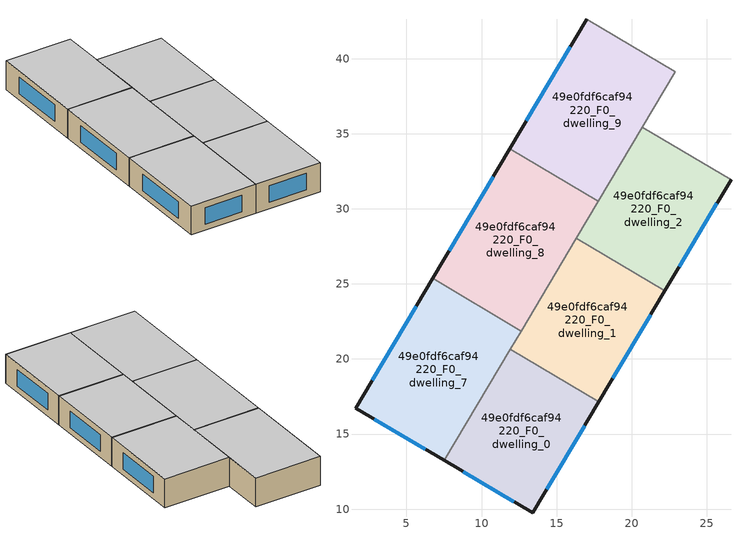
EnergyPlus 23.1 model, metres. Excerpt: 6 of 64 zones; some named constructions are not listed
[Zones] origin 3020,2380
49e0fdf6caf94220_F0_dwelling_0
 floor ground (EU_floor_Construction): 17.81,17.14 13.41,9.75 7.51,13.24 11.92,20.65 z0
 wall outside (EU_wall_Construction): 7.51,13.24 13.41,9.75 17.81,17.14 z0:3
 wall to 49e0fdf6caf94220_F0_dwelling_1 (EU_wall_Construction): 17.81,17.14 11.92,20.65 z0:3
 wall to 49e0fdf6caf94220_F0_dwelling_7 (EU_wall_Construction): 11.92,20.65 7.51,13.24 z0:3
 window (EU_Window_Construction): 14.36,11.34 16.87,15.56 / 8.78,12.49 12.15,10.5 z0.64:2.36
 ceiling to 49e0fdf6caf94220_F1_dwelling_0 (EU_floor_Construction): 13.41,9.75 17.81,17.14 11.92,20.65 7.51,13.24 z3
49e0fdf6caf94220_F0_dwelling_1
 floor ground (EU_floor_Construction): 22.21,24.54 17.81,17.14 11.92,20.65 16.32,28.05 z0
 wall outside (EU_wall_Construction): 17.81,17.14 22.21,24.54 z0:3
 wall to 49e0fdf6caf94220_F0_dwelling_2 (EU_wall_Construction): 22.21,24.54 16.32,28.05 z0:3
 wall to 49e0fdf6caf94220_F0_dwelling_8 (EU_wall_Construction): 16.32,28.05 12.64,21.86 z0:3
 wall to 49e0fdf6caf94220_F0_dwelling_7 (EU_wall_Construction): 12.64,21.86 11.92,20.65 z0:3
 window (EU_Window_Construction): 18.75,18.73 21.27,22.96 z0.64:2.36
 ceiling to 49e0fdf6caf94220_F1_dwelling_1 (EU_floor_Construction): 17.81,17.14 22.21,24.54 16.32,28.05 11.92,20.65 z3
49e0fdf6caf94220_F0_dwelling_2
 floor ground (EU_floor_Construction): 26.61,31.94 22.21,24.54 16.32,28.05 20.72,35.44 z0
 wall outside (EU_wall_Construction): 22.21,24.54 26.61,31.94 z0:3
 wall to 49e0fdf6caf94220_F0_dwelling_3 (EU_wall_Construction): 26.61,31.94 20.72,35.44 z0:3
 wall to 49e0fdf6caf94220_F0_dwelling_9 (EU_wall_Construction): 20.72,35.44 17.77,30.49 z0:3
 wall to 49e0fdf6caf94220_F0_dwelling_8 (EU_wall_Construction): 17.77,30.49 16.32,28.05 z0:3
 window (EU_Window_Construction): 23.15,26.13 25.67,30.35 z0.64:2.36
 ceiling to 49e0fdf6caf94220_F1_dwelling_2 (EU_floor_Construction): 22.21,24.54 26.61,31.94 20.72,35.44 16.32,28.05 z3
49e0fdf6caf94220_F0_dwelling_7
 floor ground (EU_floor_Construction): 12.64,21.86 7.51,13.24 1.61,16.73 6.74,25.37 z0
 wall outside (EU_wall_Construction): 6.74,25.37 1.61,16.73 7.51,13.24 z0:3
 wall to 49e0fdf6caf94220_F0_dwelling_8 (EU_wall_Construction): 12.64,21.86 6.74,25.37 z0:3
 window (EU_Window_Construction): 2.87,15.98 6.25,13.99 / 5.64,23.52 2.71,18.58 z0.64:2.36
 ceiling to 49e0fdf6caf94220_F1_dwelling_7 (EU_floor_Construction): 7.51,13.24 12.64,21.86 6.74,25.37 1.61,16.73 z3
49e0fdf6caf94220_F0_dwelling_8
 floor ground (EU_floor_Construction): 17.77,30.49 12.64,21.86 6.74,25.37 11.88,34 z0
 wall outside (EU_wall_Construction): 11.88,34 6.74,25.37 z0:3
 wall to 49e0fdf6caf94220_F0_dwelling_9 (EU_wall_Construction): 17.77,30.49 11.88,34 z0:3
 window (EU_Window_Construction): 10.78,32.15 7.84,27.22 z0.64:2.36
 ceiling to 49e0fdf6caf94220_F1_dwelling_8 (EU_floor_Construction): 12.64,21.86 17.77,30.49 11.88,34 6.74,25.37 z3
49e0fdf6caf94220_F0_dwelling_9
 floor ground (EU_floor_Construction): 22.9,39.12 17.77,30.49 11.88,34 17.01,42.63 z0
 wall outside (EU_wall_Construction): 17.01,42.63 11.88,34 z0:3
 wall to 49e0fdf6caf94220_F0_dwelling_10 (EU_wall_Construction): 22.9,39.12 17.01,42.63 z0:3
 wall to 49e0fdf6caf94220_F0_dwelling_3 (EU_wall_Construction): 20.71,35.44 22.9,39.12 z0:3
 window (EU_Window_Construction): 15.91,40.78 12.98,35.85 z0.64:2.36
 ceiling to 49e0fdf6caf94220_F1_dwelling_9 (EU_floor_Construction): 17.77,30.49 22.9,39.12 17.01,42.63 11.88,34 z3
[SCHEDULE:FILE] Column Number=1; Rows to Skip at Top=0; Number of Hours of Data=8760; Column Separator=Comma; Interpolate to Timestep=No; Minutes per Item=60; Adjust Schedule for Daylight Savings=Yes
Name | File
EU_Step8_GainSchedule_49e0fdf6caf94220_F1_dwelling_7_f000 | ../../schedules/49e0fdf6caf94220/49e0fdf6caf94220_F1_dwelling_7_f000_gain.csv
EU_Step8_GainSchedule_49e0fdf6caf94220_F1_dwelling_8_f000 | ../../schedules/49e0fdf6caf94220/49e0fdf6caf94220_F1_dwelling_8_f000_gain.csv
EU_Step8_GainSchedule_49e0fdf6caf94220_F1_dwelling_9_f000 | ../../schedules/49e0fdf6caf94220/49e0fdf6caf94220_F1_dwelling_9_f000_gain.csv
EU_Step8_GainSchedule_49e0fdf6caf94220_F1_dwelling_10_f000 | ../../schedules/49e0fdf6caf94220/49e0fdf6caf94220_F1_dwelling_10_f000_gain.csv
EU_Step8_GainSchedule_49e0fdf6caf94220_F1_dwelling_11_f000 | ../../schedules/49e0fdf6caf94220/49e0fdf6caf94220_F1_dwelling_11_f000_gain.csv
EU_Step8_GainSchedule_49e0fdf6caf94220_F1_dwelling_12_f000 | ../../schedules/49e0fdf6caf94220/49e0fdf6caf94220_F1_dwelling_12_f000_gain.csv
EU_Step8_GainSchedule_49e0fdf6caf94220_F2_dwelling_0_f000 | ../../schedules/49e0fdf6caf94220/49e0fdf6caf94220_F2_dwelling_0_f000_gain.csv
EU_Step8_GainSchedule_49e0fdf6caf94220_F2_dwelling_1_f000 | ../../schedules/49e0fdf6caf94220/49e0fdf6caf94220_F2_dwelling_1_f000_gain.csv
EU_Step8_GainSchedule_49e0fdf6caf94220_F2_dwelling_2_f000 | ../../schedules/49e0fdf6caf94220/49e0fdf6caf94220_F2_dwelling_2_f000_gain.csv
EU_Step8_GainSchedule_49e0fdf6caf94220_F2_dwelling_3_f000 | ../../schedules/49e0fdf6caf94220/49e0fdf6caf94220_F2_dwelling_3_f000_gain.csv
EU_Step8_GainSchedule_49e0fdf6caf94220_F2_dwelling_4_f000 | ../../schedules/49e0fdf6caf94220/49e0fdf6caf94220_F2_dwelling_4_f000_gain.csv
EU_Step8_GainSchedule_49e0fdf6caf94220_F2_dwelling_5_f000 | ../../schedules/49e0fdf6caf94220/49e0fdf6caf94220_F2_dwelling_5_f000_gain.csv
EU_Step8_GainSchedule_49e0fdf6caf94220_F2_dwelling_6_f000 | ../../schedules/49e0fdf6caf94220/49e0fdf6caf94220_F2_dwelling_6_f000_gain.csv
EU_Step8_GainSchedule_49e0fdf6caf94220_F2_dwelling_7_f000 | ../../schedules/49e0fdf6caf94220/49e0fdf6caf94220_F2_dwelling_7_f000_gain.csv
EU_Step8_GainSchedule_49e0fdf6caf94220_F2_dwelling_8_f000 | ../../schedules/49e0fdf6caf94220/49e0fdf6caf94220_F2_dwelling_8_f000_gain.csv
EU_Step8_GainSchedule_49e0fdf6caf94220_F2_dwelling_9_f000 | ../../schedules/49e0fdf6caf94220/49e0fdf6caf94220_F2_dwelling_9_f000_gain.csv
EU_Step8_GainSchedule_49e0fdf6caf94220_F2_dwelling_10_f000 | ../../schedules/49e0fdf6caf94220/49e0fdf6caf94220_F2_dwelling_10_f000_gain.csv
EU_Step8_GainSchedule_49e0fdf6caf94220_F2_dwelling_11_f000 | ../../schedules/49e0fdf6caf94220/49e0fdf6caf94220_F2_dwelling_11_f000_gain.csv
EU_Step8_GainSchedule_49e0fdf6caf94220_F2_dwelling_12_f000 | ../../schedules/49e0fdf6caf94220/49e0fdf6caf94220_F2_dwelling_12_f000_gain.csv
